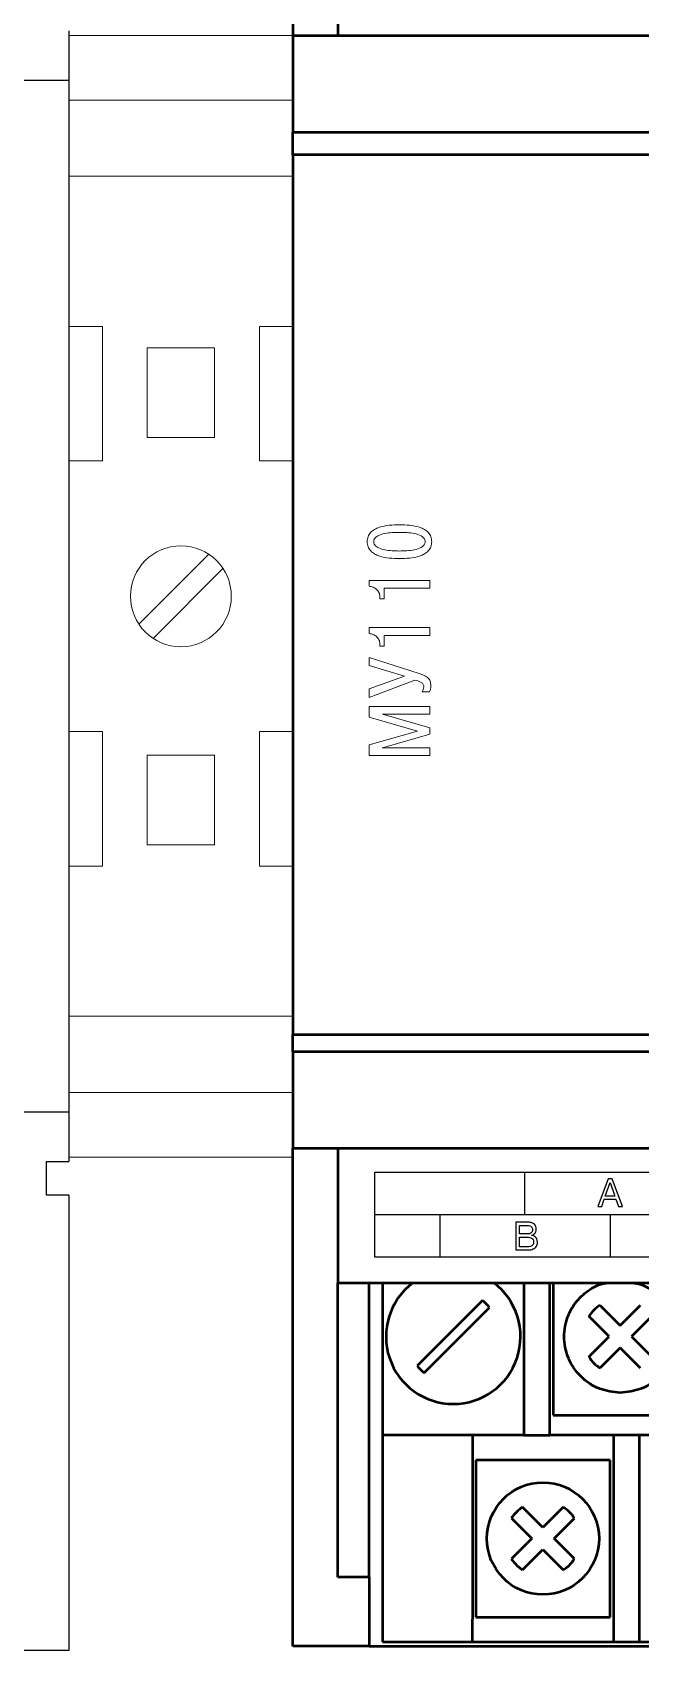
# Model space of a CAD drawing. Header units: millimetres. Extents: x 3520 to 8864, y 403 to 1747.
# Drawn here: x 5627.03 to 5630.29, y 867.26 to 875.92 of the extents above; entities that cross this region are included whole.
import ezdxf

# ---------------------------------------------------------------- set-up
doc = ezdxf.new("R2010")
doc.units = ezdxf.units.MM
doc.layers.add('main', color=5, linetype='Continuous', lineweight=50)
doc.layers.add('Стерка', color=7, linetype='Continuous', lineweight=15)
doc.layers.add('text', color=250, linetype='Continuous')

msp = doc.modelspace()

# ---------------------------------------------------------------- linework, layer by layer
at = {"layer": 'main', "color": 0, "linetype": 'Continuous'}
for p, q in [((5628.4279, 878.5672, 1518.358), (5628.4279, 875.9033, 1518.358)), ((5628.6679, 876.6232, 1518.358), (5628.6679, 875.9033, 1518.358)), ((5628.4279, 875.9033, 1518.358), (5635.9879, 875.9033, 1518.358)), ((5628.4279, 875.9033, 1518.358), (5628.4279, 875.3866, 1518.358)), ((5628.4279, 875.3866, 1518.358), (5635.9879, 875.3866, 1518.358)), ((5628.4279, 875.2657, 1518.358), (5628.4279, 875.3866, 1518.358)), ((5635.9879, 875.2657, 1518.358), (5628.4279, 875.2657, 1518.358)), ((5628.4279, 875.2657, 1518.358), (5628.4279, 870.5594, 1518.358)), ((5628.4279, 870.5594, 1518.358), (5635.9879, 870.5594, 1518.358)), ((5628.4279, 870.4665, 1518.358), (5628.4279, 870.5594, 1518.358)), ((5635.9879, 870.4665, 1518.358), (5628.4279, 870.4665, 1518.358)), ((5628.4279, 870.4665, 1518.358), (5628.4279, 869.9513, 1518.358)), ((5628.4279, 869.9513, 1518.358), (5635.9879, 869.9513, 1518.358)), ((5628.4279, 867.2873, 1518.358), (5628.4279, 869.9513, 1518.358)), ((5628.6679, 869.9513, 1518.358), (5628.6679, 869.2313, 1518.358)), ((5628.6679, 869.2313, 1518.358), (5635.7479, 869.2313, 1518.358)), ((5628.6679, 867.6574, 1518.358), (5628.6679, 869.2313, 1518.358)), ((5628.8359, 867.6574, 1518.358), (5628.8359, 869.2313, 1518.358)), ((5628.9079, 869.2313, 1518.358), (5628.9079, 868.4153, 1518.358)), ((5629.6639, 869.2313, 1518.358), (5629.6639, 868.5353, 1518.358)), ((5629.8019, 868.5353, 1518.358), (5629.8019, 869.2313, 1518.358)), ((5629.8199, 869.2313, 1518.358), (5629.8199, 868.9433, 1518.358)), ((5629.4418, 869.1372, 1518.358), (5629.092, 868.7873, 1518.358)), ((5630.071, 869.1115, 1518.358), (5630.1799, 869.0026, 1518.358)), ((5630.1799, 869.0026, 1518.358), (5630.2887, 869.1115, 1518.358)), ((5629.1299, 868.7493, 1518.358), (5629.4798, 869.0992, 1518.358)), ((5630.1205, 868.9433, 1518.358), (5630.0116, 869.0521, 1518.358)), ((5630.3481, 869.0521, 1518.358), (5630.2393, 868.9433, 1518.358)), ((5629.8199, 868.9433, 1518.358), (5629.8199, 868.5233, 1518.358)), ((5630.0116, 868.8344, 1518.358), (5630.1205, 868.9433, 1518.358)), ((5630.2393, 868.9433, 1518.358), (5630.3481, 868.8344, 1518.358)), ((5630.1799, 868.8839, 1518.358), (5630.071, 868.775, 1518.358)), ((5630.2887, 868.775, 1518.358), (5630.1799, 868.8839, 1518.358)), ((5629.6639, 868.5353, 1518.358), (5629.6639, 868.4153, 1518.358)), ((5629.8019, 868.4153, 1518.358), (5629.8019, 868.5353, 1518.358)), ((5629.8199, 868.5233, 1518.358), (5630.5399, 868.5233, 1518.358)), ((5629.6639, 868.4153, 1518.358), (5628.9079, 868.4153, 1518.358)), ((5628.9079, 868.4153, 1518.358), (5628.9079, 867.4313, 1518.358)), ((5629.3879, 868.4153, 1518.358), (5629.3879, 867.4313, 1518.358)), ((5629.6639, 868.4153, 1518.358), (5629.8019, 868.4153, 1518.358)), ((5630.5579, 868.4153, 1518.358), (5629.8019, 868.4153, 1518.358)), ((5630.1439, 868.4153, 1518.358), (5630.1439, 867.4313, 1518.358)), ((5630.2819, 867.4313, 1518.358), (5630.2819, 868.4153, 1518.358)), ((5629.4059, 868.2833, 1518.358), (5629.4059, 867.8633, 1518.358)), ((5630.1259, 868.2833, 1518.358), (5629.4059, 868.2833, 1518.358)), ((5630.1259, 867.8633, 1518.358), (5630.1259, 868.2833, 1518.358)), ((5629.7659, 867.9226, 1518.358), (5629.657, 868.0315, 1518.358)), ((5629.8747, 868.0315, 1518.358), (5629.7659, 867.9226, 1518.358)), ((5629.5976, 867.9721, 1518.358), (5629.7065, 867.8633, 1518.358)), ((5629.8253, 867.8633, 1518.358), (5629.9341, 867.9721, 1518.358)), ((5629.4059, 867.8633, 1518.358), (5629.4059, 867.4433, 1518.358)), ((5629.7065, 867.8633, 1518.358), (5629.5976, 867.7544, 1518.358)), ((5629.9341, 867.7544, 1518.358), (5629.8253, 867.8633, 1518.358)), ((5630.1259, 867.4433, 1518.358), (5630.1259, 867.8633, 1518.358)), ((5629.657, 867.695, 1518.358), (5629.7659, 867.8039, 1518.358)), ((5629.7659, 867.8039, 1518.358), (5629.8747, 867.695, 1518.358)), ((5628.8359, 867.6574, 1518.358), (5628.6679, 867.6574, 1518.358)), ((5628.8359, 867.6574, 1518.358), (5628.8359, 867.2873, 1518.358)), ((5628.9079, 867.4313, 1518.358), (5628.9079, 867.3113, 1518.358)), ((5629.3879, 867.3113, 1518.358), (5629.3879, 867.4313, 1518.358)), ((5629.4059, 867.4433, 1518.358), (5630.1259, 867.4433, 1518.358)), ((5630.1439, 867.4313, 1518.358), (5630.1439, 867.3113, 1518.358)), ((5630.2819, 867.3113, 1518.358), (5630.2819, 867.4313, 1518.358)), ((5628.9079, 867.3113, 1518.358), (5629.3879, 867.3113, 1518.358)), ((5629.3879, 867.3113, 1518.358), (5630.1439, 867.3113, 1518.358)), ((5630.1439, 867.3113, 1518.358), (5630.2819, 867.3113, 1518.358)), ((5630.2819, 867.3113, 1518.358), (5631.0379, 867.3113, 1518.358)), ((5628.8359, 867.2873, 1518.358), (5628.4279, 867.2873, 1518.358)), ((5628.8359, 867.2873, 1518.358), (5635.5799, 867.2873, 1518.358))]:
    msp.add_line(p, q, dxfattribs=at)
at = {"layer": 'main', "color": 0, "lineweight": 25}
for p, q in [((5627.2279, 875.9276, 1518.358), (5627.2279, 875.6636, 1518.358)), ((5626.8679, 875.6636, 1518.358), (5627.2279, 875.6636, 1518.358)), ((5627.2279, 875.6636, 1518.358), (5627.2279, 870.1436, 1518.358)), ((5627.2279, 870.1436, 1518.358), (5626.8679, 870.1436, 1518.358)), ((5627.2279, 870.1436, 1518.358), (5627.2279, 869.8796, 1518.358)), ((5627.1079, 869.8796, 1518.358), (5627.2279, 869.8796, 1518.358)), ((5627.1079, 869.6996, 1518.358), (5627.1079, 869.8796, 1518.358)), ((5627.2279, 869.6996, 1518.358), (5627.1079, 869.6996, 1518.358)), ((5627.2279, 869.6996, 1518.358), (5627.2279, 867.2636, 1518.358)), ((5627.2279, 867.2636, 1518.358), (5626.8379, 867.2636, 1518.358))]:
    msp.add_line(p, q, dxfattribs=at)
at = {"layer": 'main', "color": 0, "linetype": 'Continuous'}
msp.add_circle((5629.7659, 867.8633, 1518.358), 0.3, dxfattribs=at)
for centre, radius, start, end in [((5629.2859, 868.9433, 1518.358), 0.36, 126.8699, 53.1301), ((5629.2859, 868.9433, 1518.358), 0.2488, 38.80785, 51.19215), ((5630.1799, 868.9433, 1518.358), 0.2004, 122.90308, 147.09692), ((5629.2859, 868.9433, 1518.358), 0.2488, 218.80785, 231.19215), ((5630.1799, 868.9433, 1518.358), 0.2004, 212.90308, 237.09692), ((5629.7659, 867.8633, 1518.358), 0.2004, 122.90308, 147.09692), ((5629.7659, 867.8633, 1518.358), 0.2004, 32.90308, 57.09692), ((5629.7659, 867.8633, 1518.358), 0.2004, 212.90308, 237.09692), ((5629.7659, 867.8633, 1518.358), 0.2004, 302.90308, 327.09692)]:
    msp.add_arc(centre, radius, start, end, dxfattribs=at)
for points, knots in [([(5630.1799, 868.6433, 1518.358), (5630.1422, 868.6473, 1518.358), (5630.0839, 868.6535, 1518.358), (5630.014, 868.6909, 1518.358), (5629.9663, 868.7296, 1518.358), (5629.9273, 868.7774, 1518.358), (5629.8911, 868.8473, 1518.358), (5629.8726, 868.9432, 1518.358), (5629.8911, 869.0393, 1518.358), (5629.9273, 869.1091, 1518.358), (5629.9663, 869.157, 1518.358), (5630.0141, 869.1952, 1518.358), (5630.0644, 869.2243, 1518.358), (5630.1009, 869.2291, 1518.358), (5630.117, 869.2313, 1518.358)], [0, 0, 0, 0, 0.128485, 0.198429, 0.2683, 0.338244, 0.408114, 0.536599, 0.665084, 0.735028, 0.804899, 0.874843, 0.944714, 1, 1, 1, 1]), ([(5630.2428, 869.2313, 1518.358), (5630.2589, 869.2291, 1518.358), (5630.2954, 869.2243, 1518.358), (5630.3457, 869.1952, 1518.358), (5630.3935, 869.157, 1518.358), (5630.4325, 869.1091, 1518.358), (5630.4686, 869.0392, 1518.358), (5630.4872, 868.9432, 1518.358), (5630.4686, 868.8473, 1518.358), (5630.4325, 868.7773, 1518.358), (5630.3934, 868.7296, 1518.358), (5630.3458, 868.6908, 1518.358), (5630.2758, 868.6535, 1518.358), (5630.2176, 868.6473, 1518.358), (5630.1799, 868.6433, 1518.358)], [0, 0, 0, 0, 0.055286, 0.12523, 0.195101, 0.265045, 0.334916, 0.463401, 0.591886, 0.66183, 0.7317, 0.801644, 0.871515, 1, 1, 1, 1])]:
    msp.add_open_spline(points, degree=3, knots=knots, dxfattribs=at)
at = {"layer": 'text', "color": 0, "linetype": 'Continuous', "lineweight": 15}
for p, q in [((5628.8348, 872.9887, 1518.358), (5628.8348, 872.957, 1518.358)), ((5629.1608, 872.9887, 1518.358), (5628.8348, 872.9887, 1518.358)), ((5628.8348, 872.957, 1518.358), (5628.8348, 872.957, 1518.358)), ((5628.9159, 872.9472, 1518.358), (5629.1608, 872.9472, 1518.358)), ((5628.9159, 872.9472, 1518.358), (5628.9159, 872.8904, 1518.358)), ((5628.9159, 872.9472, 1518.358), (5629.1608, 872.9472, 1518.358)), ((5629.1608, 872.9887, 1518.358), (5629.1608, 872.9472, 1518.358)), ((5629.1608, 872.9472, 1518.358), (5629.1608, 872.9472, 1518.358)), ((5628.893, 872.9021, 1518.358), (5628.893, 872.8904, 1518.358)), ((5628.893, 872.8904, 1518.358), (5628.9159, 872.8904, 1518.358)), ((5629.1608, 872.7357, 1518.358), (5628.8348, 872.7357, 1518.358)), ((5629.1608, 872.7357, 1518.358), (5628.8348, 872.7357, 1518.358)), ((5628.8348, 872.7357, 1518.358), (5628.8348, 872.704, 1518.358)), ((5628.8348, 872.7357, 1518.358), (5628.8348, 872.7357, 1518.358)), ((5628.9159, 872.6942, 1518.358), (5629.1608, 872.6942, 1518.358)), ((5628.9159, 872.6942, 1518.358), (5628.9159, 872.6374, 1518.358)), ((5629.1608, 872.7357, 1518.358), (5629.1608, 872.6942, 1518.358)), ((5629.1608, 872.7357, 1518.358), (5629.1608, 872.7357, 1518.358)), ((5629.1026, 872.4912, 1518.358), (5628.8348, 872.5754, 1518.358)), ((5629.1026, 872.4911, 1518.358), (5628.8348, 872.5754, 1518.358)), ((5628.8348, 872.5754, 1518.358), (5628.8348, 872.5754, 1518.358)), ((5628.8348, 872.5754, 1518.358), (5628.8348, 872.5326, 1518.358)), ((5628.893, 872.6491, 1518.358), (5628.893, 872.6374, 1518.358)), ((5628.893, 872.6374, 1518.358), (5628.9159, 872.6374, 1518.358)), ((5628.8348, 872.5326, 1518.358), (5629.0239, 872.4767, 1518.358)), ((5629.1026, 872.4912, 1518.358), (5629.1026, 872.4911, 1518.358)), ((5629.0239, 872.4767, 1518.358), (5628.8348, 872.4093, 1518.358)), ((5629.0239, 872.4767, 1518.358), (5628.8348, 872.4092, 1518.358)), ((5628.8348, 872.3612, 1518.358), (5629.0798, 872.4553, 1518.358)), ((5628.8348, 872.4093, 1518.358), (5628.8348, 872.4092, 1518.358)), ((5628.8348, 872.4092, 1518.358), (5628.8348, 872.3612, 1518.358)), ((5629.1277, 872.42, 1518.358), (5629.1277, 872.4199, 1518.358)), ((5629.1655, 872.4246, 1518.358), (5629.1655, 872.4246, 1518.358)), ((5629.1608, 872.3138, 1518.358), (5628.8348, 872.3138, 1518.358)), ((5628.8348, 872.3138, 1518.358), (5628.8348, 872.3137, 1518.358)), ((5628.8348, 872.3137, 1518.358), (5628.8348, 872.256, 1518.358)), ((5629.1608, 872.3137, 1518.358), (5628.8348, 872.3137, 1518.358)), ((5629.1198, 872.3925, 1518.358), (5629.1594, 872.3925, 1518.358)), ((5629.1198, 872.3925, 1518.358), (5629.1198, 872.3925, 1518.358)), ((5629.1608, 872.3138, 1518.358), (5629.1608, 872.3137, 1518.358)), ((5629.1608, 872.3137, 1518.358), (5629.1608, 872.2723, 1518.358)), ((5628.8348, 872.256, 1518.358), (5629.0942, 872.1825, 1518.358)), ((5628.9065, 872.2737, 1518.358), (5628.9242, 872.2723, 1518.358)), ((5628.9065, 872.2737, 1518.358), (5628.9065, 872.2723, 1518.358)), ((5629.1608, 872.1998, 1518.358), (5628.9065, 872.2724, 1518.358)), ((5629.1608, 872.1998, 1518.358), (5628.9065, 872.2723, 1518.358)), ((5628.9242, 872.2723, 1518.358), (5629.1608, 872.2723, 1518.358)), ((5629.0942, 872.1826, 1518.358), (5628.8348, 872.1092, 1518.358)), ((5629.0942, 872.1825, 1518.358), (5628.8348, 872.1091, 1518.358)), ((5628.9065, 872.0928, 1518.358), (5629.1608, 872.1653, 1518.358)), ((5629.1608, 872.1998, 1518.358), (5629.1608, 872.1653, 1518.358)), ((5629.1608, 872.1998, 1518.358), (5629.1608, 872.1998, 1518.358)), ((5628.8348, 872.1092, 1518.358), (5628.8348, 872.1091, 1518.358)), ((5628.8348, 872.1091, 1518.358), (5628.8348, 872.0515, 1518.358)), ((5628.9242, 872.0929, 1518.358), (5628.9065, 872.0915, 1518.358)), ((5628.9065, 872.0928, 1518.358), (5628.9065, 872.0914, 1518.358)), ((5628.9242, 872.0928, 1518.358), (5628.9065, 872.0914, 1518.358)), ((5629.1608, 872.0929, 1518.358), (5628.9242, 872.0929, 1518.358)), ((5628.9242, 872.0929, 1518.358), (5628.9242, 872.0928, 1518.358)), ((5629.1608, 872.0928, 1518.358), (5628.9242, 872.0928, 1518.358)), ((5629.1608, 872.0929, 1518.358), (5629.1608, 872.0928, 1518.358)), ((5629.1608, 872.0928, 1518.358), (5629.1608, 872.0515, 1518.358)), ((5628.8348, 872.0515, 1518.358), (5629.1608, 872.0515, 1518.358))]:
    msp.add_line(p, q, dxfattribs=at)
for points, knots in [([(5628.9978, 873.2864, 1518.358), (5628.9612, 873.2851, 1518.358), (5628.915, 873.2836, 1518.358), (5628.8645, 873.2622, 1518.358), (5628.8426, 873.2458, 1518.358), (5628.8272, 873.2228, 1518.358), (5628.8258, 873.2047, 1518.358), (5628.825, 873.1956, 1518.358)], [0, 0, 0, 0, 0.500021, 0.630805, 0.752423, 0.874993, 1, 1, 1, 1]), ([(5629.1707, 873.1956, 1518.358), (5629.1699, 873.2047, 1518.358), (5629.1685, 873.2228, 1518.358), (5629.1531, 873.2458, 1518.358), (5629.1312, 873.2622, 1518.358), (5629.0807, 873.2836, 1518.358), (5629.0344, 873.2851, 1518.358), (5628.9978, 873.2864, 1518.358)], [0, 0, 0, 0, 0.124943, 0.248057, 0.368046, 0.499975, 1, 1, 1, 1]), ([(5628.825, 873.1956, 1518.358), (5628.8258, 873.1864, 1518.358), (5628.8272, 873.1683, 1518.358), (5628.8426, 873.1453, 1518.358), (5628.8644, 873.129, 1518.358), (5628.9149, 873.1075, 1518.358), (5628.9612, 873.106, 1518.358), (5628.9978, 873.1048, 1518.358)], [0, 0, 0, 0, 0.124945, 0.248063, 0.368051, 0.499977, 1, 1, 1, 1]), ([(5628.825, 873.1955, 1518.358), (5628.825, 873.1956, 1518.358), (5628.825, 873.1956, 1518.358), (5628.825, 873.1956, 1518.358), (5628.825, 873.1956, 1518.358)], [0, 0, 0, 0, 0.500004, 1, 1, 1, 1]), ([(5628.825, 873.1955, 1518.358), (5628.8258, 873.1864, 1518.358), (5628.8272, 873.1683, 1518.358), (5628.8424, 873.1455, 1518.358), (5628.8642, 873.1291, 1518.358), (5628.9146, 873.1075, 1518.358), (5628.9612, 873.106, 1518.358), (5628.9978, 873.1047, 1518.358)], [0, 0, 0, 0, 0.124936, 0.24805, 0.364543, 0.499971, 1, 1, 1, 1]), ([(5628.9978, 873.2454, 1518.358), (5628.9714, 873.2448, 1518.358), (5628.9318, 873.2438, 1518.358), (5628.8892, 873.2319, 1518.358), (5628.8722, 873.2207, 1518.358), (5628.8652, 873.2133, 1518.358), (5628.8608, 873.2047, 1518.358), (5628.8602, 873.1986, 1518.358), (5628.86, 873.1956, 1518.358)], [0, 0, 0, 0, 0.5004747, 0.7501094, 0.8218441, 0.8844877, 0.9421475, 1, 1, 1, 1]), ([(5628.9978, 873.2454, 1518.358), (5628.9714, 873.2447, 1518.358), (5628.9318, 873.2438, 1518.358), (5628.8892, 873.2319, 1518.358), (5628.8722, 873.2207, 1518.358), (5628.8652, 873.2132, 1518.358), (5628.8608, 873.2047, 1518.358), (5628.8602, 873.1986, 1518.358), (5628.86, 873.1955, 1518.358)], [0, 0, 0, 0, 0.500483, 0.750119, 0.821854, 0.884496, 0.942152, 1, 1, 1, 1]), ([(5628.86, 873.1956, 1518.358), (5628.8602, 873.1925, 1518.358), (5628.8608, 873.1864, 1518.358), (5628.8652, 873.1779, 1518.358), (5628.8722, 873.1704, 1518.358), (5628.8892, 873.1592, 1518.358), (5628.9318, 873.1473, 1518.358), (5628.9714, 873.1464, 1518.358), (5628.9978, 873.1457, 1518.358)], [0, 0, 0, 0, 0.057809, 0.115462, 0.178116, 0.249856, 0.499501, 1, 1, 1, 1]), ([(5628.86, 873.1955, 1518.358), (5628.86, 873.1956, 1518.358), (5628.86, 873.1956, 1518.358), (5628.86, 873.1956, 1518.358), (5628.86, 873.1956, 1518.358)], [0, 0, 0, 0, 0.500004, 1, 1, 1, 1]), ([(5629.1357, 873.1956, 1518.358), (5629.1354, 873.1986, 1518.358), (5629.1348, 873.2047, 1518.358), (5629.1304, 873.2133, 1518.358), (5629.1234, 873.2207, 1518.358), (5629.1064, 873.232, 1518.358), (5629.0638, 873.2438, 1518.358), (5629.0242, 873.2448, 1518.358), (5628.9978, 873.2454, 1518.358)], [0, 0, 0, 0, 0.057798, 0.115446, 0.178103, 0.249859, 0.499504, 1, 1, 1, 1]), ([(5629.1357, 873.1955, 1518.358), (5629.1354, 873.1986, 1518.358), (5629.1348, 873.2047, 1518.358), (5629.1304, 873.2132, 1518.358), (5629.1234, 873.2207, 1518.358), (5629.1064, 873.2319, 1518.358), (5629.0638, 873.2438, 1518.358), (5629.0242, 873.2447, 1518.358), (5628.9978, 873.2454, 1518.358)], [0, 0, 0, 0, 0.057794, 0.115437, 0.178094, 0.249847, 0.499495, 1, 1, 1, 1]), ([(5628.9978, 873.2454, 1518.358), (5628.9978, 873.2454, 1518.358), (5628.9978, 873.2454, 1518.358), (5628.9978, 873.2454, 1518.358), (5628.9978, 873.2454, 1518.358)], [0, 0, 0, 0, 0.500004, 1, 1, 1, 1]), ([(5628.9978, 873.1048, 1518.358), (5629.0344, 873.106, 1518.358), (5629.0807, 873.1075, 1518.358), (5629.1312, 873.1289, 1518.358), (5629.1531, 873.1453, 1518.358), (5629.1685, 873.1684, 1518.358), (5629.1699, 873.1864, 1518.358), (5629.1707, 873.1956, 1518.358)], [0, 0, 0, 0, 0.5000234, 0.6308116, 0.7524294, 0.8749947, 1, 1, 1, 1]), ([(5628.9978, 873.1457, 1518.358), (5629.0242, 873.1464, 1518.358), (5629.0638, 873.1473, 1518.358), (5629.1064, 873.1592, 1518.358), (5629.1234, 873.1704, 1518.358), (5629.1304, 873.1779, 1518.358), (5629.1348, 873.1864, 1518.358), (5629.1354, 873.1925, 1518.358), (5629.1357, 873.1956, 1518.358)], [0, 0, 0, 0, 0.500477, 0.750112, 0.821834, 0.884477, 0.942139, 1, 1, 1, 1]), ([(5628.9978, 873.1047, 1518.358), (5629.0344, 873.106, 1518.358), (5629.081, 873.1075, 1518.358), (5629.1315, 873.1291, 1518.358), (5629.1533, 873.1456, 1518.358), (5629.1685, 873.1683, 1518.358), (5629.1699, 873.1864, 1518.358), (5629.1707, 873.1955, 1518.358)], [0, 0, 0, 0, 0.500025, 0.635651, 0.752447, 0.875004, 1, 1, 1, 1]), ([(5629.1357, 873.1955, 1518.358), (5629.1357, 873.1956, 1518.358), (5629.1357, 873.1956, 1518.358), (5629.1357, 873.1956, 1518.358), (5629.1357, 873.1956, 1518.358)], [0, 0, 0, 0, 0.500004, 1, 1, 1, 1]), ([(5629.1707, 873.1955, 1518.358), (5629.1707, 873.1956, 1518.358), (5629.1707, 873.1956, 1518.358), (5629.1707, 873.1956, 1518.358), (5629.1707, 873.1956, 1518.358)], [0, 0, 0, 0, 0.500004, 1, 1, 1, 1]), ([(5628.9978, 873.1047, 1518.358), (5628.9978, 873.1047, 1518.358), (5628.9978, 873.1048, 1518.358), (5628.9978, 873.1048, 1518.358), (5628.9978, 873.1048, 1518.358)], [0, 0, 0, 0, 0.500002, 1, 1, 1, 1]), ([(5628.8348, 872.957, 1518.358), (5628.8421, 872.9558, 1518.358), (5628.8566, 872.9533, 1518.358), (5628.8726, 872.9435, 1518.358), (5628.8828, 872.9329, 1518.358), (5628.8886, 872.9235, 1518.358), (5628.8923, 872.9131, 1518.358), (5628.8928, 872.9058, 1518.358), (5628.893, 872.9021, 1518.358)], [0, 0, 0, 0, 0.249849, 0.49943, 0.626542, 0.74977, 0.873719, 1, 1, 1, 1]), ([(5628.8348, 872.957, 1518.358), (5628.8421, 872.9558, 1518.358), (5628.8567, 872.9534, 1518.358), (5628.8724, 872.9433, 1518.358), (5628.8807, 872.9356, 1518.358), (5628.8827, 872.9323, 1518.358), (5628.8828, 872.9322, 1518.358)], [0, 0, 0, 0, 0.396016, 0.791594, 0.992974, 1, 1, 1, 1]), ([(5628.8348, 872.704, 1518.358), (5628.8421, 872.7028, 1518.358), (5628.8566, 872.7003, 1518.358), (5628.8726, 872.6905, 1518.358), (5628.8828, 872.6799, 1518.358), (5628.8886, 872.6705, 1518.358), (5628.8923, 872.6601, 1518.358), (5628.8928, 872.6528, 1518.358), (5628.893, 872.6491, 1518.358)], [0, 0, 0, 0, 0.24985, 0.499428, 0.626543, 0.749773, 0.873719, 1, 1, 1, 1]), ([(5629.1655, 872.4246, 1518.358), (5629.1652, 872.4331, 1518.358), (5629.1647, 872.4456, 1518.358), (5629.1566, 872.4605, 1518.358), (5629.139, 872.4786, 1518.358), (5629.1187, 872.4856, 1518.358), (5629.1026, 872.4912, 1518.358)], [0, 0, 0, 0, 0.249926, 0.371052, 0.500487, 1, 1, 1, 1]), ([(5629.1655, 872.4246, 1518.358), (5629.1652, 872.433, 1518.358), (5629.1647, 872.4456, 1518.358), (5629.1566, 872.4605, 1518.358), (5629.139, 872.4786, 1518.358), (5629.1187, 872.4856, 1518.358), (5629.1026, 872.4911, 1518.358)], [0, 0, 0, 0, 0.249936, 0.37114, 0.500502, 1, 1, 1, 1]), ([(5629.0798, 872.4553, 1518.358), (5629.0903, 872.4526, 1518.358), (5629.1037, 872.4491, 1518.358), (5629.1178, 872.4409, 1518.358), (5629.1238, 872.4353, 1518.358), (5629.1274, 872.4281, 1518.358), (5629.1276, 872.4226, 1518.358), (5629.1277, 872.4199, 1518.358)], [0, 0, 0, 0, 0.500321, 0.637034, 0.750462, 0.875007, 1, 1, 1, 1]), ([(5629.1277, 872.42, 1518.358), (5629.1273, 872.4151, 1518.358), (5629.1264, 872.4055, 1518.358), (5629.122, 872.3968, 1518.358), (5629.1198, 872.3925, 1518.358)], [0, 0, 0, 0, 0.4998033, 1, 1, 1, 1]), ([(5629.1277, 872.4199, 1518.358), (5629.1273, 872.4151, 1518.358), (5629.1264, 872.4055, 1518.358), (5629.122, 872.3968, 1518.358), (5629.1198, 872.3925, 1518.358)], [0, 0, 0, 0, 0.49982, 1, 1, 1, 1]), ([(5629.1594, 872.3925, 1518.358), (5629.1614, 872.3976, 1518.358), (5629.1654, 872.408, 1518.358), (5629.1655, 872.419, 1518.358), (5629.1655, 872.4246, 1518.358)], [0, 0, 0, 0, 0.49968, 1, 1, 1, 1])]:
    msp.add_open_spline(points, degree=3, knots=knots, dxfattribs=at)
at = {"layer": 'text', "color": 0}
for points, knots in [([(5628.8655, 869.3678, 1518.358), (5628.8655, 869.3678, 1518.358), (5635.4895, 869.3678, 1518.358), (5635.4895, 869.3678, 1518.358), (5635.4895, 869.3678, 1518.358), (5635.4895, 869.3678, 1518.358), (5635.4895, 869.8238, 1518.358), (5635.4895, 869.8238, 1518.358), (5635.4895, 869.8238, 1518.358), (5635.4895, 869.8238, 1518.358), (5628.8655, 869.8238, 1518.358), (5628.8655, 869.8238, 1518.358), (5628.8655, 869.8238, 1518.358), (5628.8655, 869.8238, 1518.358), (5628.8655, 869.3678, 1518.358), (5628.8655, 869.3678, 1518.358)], [0, 0, 0, 0, 0.25, 0.25, 0.25, 0.25, 0.5, 0.5, 0.5, 0.5, 0.75, 0.75, 0.75, 0.75, 1, 1, 1, 1]), ([(5630.0941, 869.6781, 1518.358), (5630.0941, 869.6781, 1518.358), (5630.0802, 869.6398, 1518.358), (5630.0802, 869.6398, 1518.358), (5630.0802, 869.6398, 1518.358), (5630.0802, 869.6398, 1518.358), (5630.0588, 869.6398, 1518.358), (5630.0588, 869.6398, 1518.358), (5630.0588, 869.6398, 1518.358), (5630.0588, 869.6398, 1518.358), (5630.1149, 869.788, 1518.358), (5630.1149, 869.788, 1518.358), (5630.1149, 869.788, 1518.358), (5630.1149, 869.788, 1518.358), (5630.1361, 869.788, 1518.358), (5630.1361, 869.788, 1518.358), (5630.1361, 869.788, 1518.358), (5630.1361, 869.788, 1518.358), (5630.1921, 869.6398, 1518.358), (5630.1921, 869.6398, 1518.358), (5630.1921, 869.6398, 1518.358), (5630.1921, 869.6398, 1518.358), (5630.1708, 869.6398, 1518.358), (5630.1708, 869.6398, 1518.358), (5630.1708, 869.6398, 1518.358), (5630.1708, 869.6398, 1518.358), (5630.1567, 869.6781, 1518.358), (5630.1567, 869.6781, 1518.358), (5630.1567, 869.6781, 1518.358), (5630.1567, 869.6781, 1518.358), (5630.0941, 869.6781, 1518.358), (5630.0941, 869.6781, 1518.358)], [0, 0, 0, 0, 0.125, 0.125, 0.125, 0.125, 0.25, 0.25, 0.25, 0.25, 0.375, 0.375, 0.375, 0.375, 0.5, 0.5, 0.5, 0.5, 0.625, 0.625, 0.625, 0.625, 0.75, 0.75, 0.75, 0.75, 0.875, 0.875, 0.875, 0.875, 1, 1, 1, 1]), ([(5630.0996, 869.6949, 1518.358), (5630.0996, 869.6949, 1518.358), (5630.1513, 869.6949, 1518.358), (5630.1513, 869.6949, 1518.358), (5630.1513, 869.6949, 1518.358), (5630.1513, 869.6949, 1518.358), (5630.1255, 869.7678, 1518.358), (5630.1255, 869.7678, 1518.358), (5630.1255, 869.7678, 1518.358), (5630.1255, 869.7678, 1518.358), (5630.0996, 869.6949, 1518.358), (5630.0996, 869.6949, 1518.358)], [0, 0, 0, 0, 0.333333, 0.333333, 0.333333, 0.333333, 0.666667, 0.666667, 0.666667, 0.666667, 1, 1, 1, 1]), ([(5629.6206, 869.5552, 1518.358), (5629.6206, 869.5552, 1518.358), (5629.6857, 869.5552, 1518.358), (5629.6857, 869.5552, 1518.358), (5629.6857, 869.5552, 1518.358), (5629.6898, 869.5552, 1518.358), (5629.6935, 869.5549, 1518.358), (5629.6968, 869.5544, 1518.358), (5629.6968, 869.5544, 1518.358), (5629.7001, 869.554, 1518.358), (5629.7033, 869.5532, 1518.358), (5629.7063, 869.5522, 1518.358), (5629.7063, 869.5522, 1518.358), (5629.712, 869.5503, 1518.358), (5629.7165, 869.5477, 1518.358), (5629.72, 869.5442, 1518.358), (5629.72, 869.5442, 1518.358), (5629.7234, 869.5408, 1518.358), (5629.7259, 869.5368, 1518.358), (5629.7275, 869.5324, 1518.358), (5629.7275, 869.5324, 1518.358), (5629.7291, 869.5279, 1518.358), (5629.7299, 869.523, 1518.358), (5629.7299, 869.5175, 1518.358), (5629.7299, 869.5175, 1518.358), (5629.7299, 869.5126, 1518.358), (5629.7289, 869.5079, 1518.358), (5629.7269, 869.5034, 1518.358), (5629.7269, 869.5034, 1518.358), (5629.725, 869.4989, 1518.358), (5629.7221, 869.4951, 1518.358), (5629.7183, 869.4919, 1518.358), (5629.7183, 869.4919, 1518.358), (5629.7145, 869.4887, 1518.358), (5629.71, 869.4866, 1518.358), (5629.7051, 869.4857, 1518.358), (5629.7051, 869.4857, 1518.358), (5629.7051, 869.4857, 1518.358), (5629.7051, 869.4851, 1518.358), (5629.7051, 869.4851, 1518.358), (5629.7051, 869.4851, 1518.358), (5629.7128, 869.4839, 1518.358), (5629.7199, 869.4805, 1518.358), (5629.7265, 869.4749, 1518.358), (5629.7265, 869.4749, 1518.358), (5629.733, 869.4694, 1518.358), (5629.7363, 869.4605, 1518.358), (5629.7363, 869.4483, 1518.358), (5629.7363, 869.4483, 1518.358), (5629.7363, 869.44, 1518.358), (5629.7345, 869.4327, 1518.358), (5629.731, 869.4266, 1518.358), (5629.731, 869.4266, 1518.358), (5629.7275, 869.4204, 1518.358), (5629.7218, 869.4156, 1518.358), (5629.7139, 869.4121, 1518.358), (5629.7139, 869.4121, 1518.358), (5629.706, 869.4087, 1518.358), (5629.6959, 869.407, 1518.358), (5629.6834, 869.407, 1518.358), (5629.6834, 869.407, 1518.358), (5629.6834, 869.407, 1518.358), (5629.6206, 869.407, 1518.358), (5629.6206, 869.407, 1518.358), (5629.6206, 869.407, 1518.358), (5629.6206, 869.407, 1518.358), (5629.6206, 869.5552, 1518.358), (5629.6206, 869.5552, 1518.358)], [0, 0, 0, 0, 0.058824, 0.058824, 0.058824, 0.058824, 0.117647, 0.117647, 0.117647, 0.117647, 0.176471, 0.176471, 0.176471, 0.176471, 0.235294, 0.235294, 0.235294, 0.235294, 0.294118, 0.294118, 0.294118, 0.294118, 0.352941, 0.352941, 0.352941, 0.352941, 0.411765, 0.411765, 0.411765, 0.411765, 0.470588, 0.470588, 0.470588, 0.470588, 0.529412, 0.529412, 0.529412, 0.529412, 0.588235, 0.588235, 0.588235, 0.588235, 0.647059, 0.647059, 0.647059, 0.647059, 0.705882, 0.705882, 0.705882, 0.705882, 0.764706, 0.764706, 0.764706, 0.764706, 0.823529, 0.823529, 0.823529, 0.823529, 0.882353, 0.882353, 0.882353, 0.882353, 0.941176, 0.941176, 0.941176, 0.941176, 1, 1, 1, 1]), ([(5629.6406, 869.5384, 1518.358), (5629.6406, 869.5384, 1518.358), (5629.6406, 869.4924, 1518.358), (5629.6406, 869.4924, 1518.358), (5629.6406, 869.4924, 1518.358), (5629.6406, 869.4924, 1518.358), (5629.6806, 869.4924, 1518.358), (5629.6806, 869.4924, 1518.358), (5629.6806, 869.4924, 1518.358), (5629.6911, 869.4924, 1518.358), (5629.6986, 869.4945, 1518.358), (5629.703, 869.4989, 1518.358), (5629.703, 869.4989, 1518.358), (5629.7074, 869.5033, 1518.358), (5629.7095, 869.5088, 1518.358), (5629.7095, 869.5154, 1518.358), (5629.7095, 869.5154, 1518.358), (5629.7095, 869.521, 1518.358), (5629.7077, 869.5263, 1518.358), (5629.7039, 869.5312, 1518.358), (5629.7039, 869.5312, 1518.358), (5629.7002, 869.536, 1518.358), (5629.6926, 869.5384, 1518.358), (5629.6812, 869.5384, 1518.358), (5629.6812, 869.5384, 1518.358), (5629.6812, 869.5384, 1518.358), (5629.6406, 869.5384, 1518.358), (5629.6406, 869.5384, 1518.358)], [0, 0, 0, 0, 0.142857, 0.142857, 0.142857, 0.142857, 0.285714, 0.285714, 0.285714, 0.285714, 0.428571, 0.428571, 0.428571, 0.428571, 0.571429, 0.571429, 0.571429, 0.571429, 0.714286, 0.714286, 0.714286, 0.714286, 0.857143, 0.857143, 0.857143, 0.857143, 1, 1, 1, 1]), ([(5629.6406, 869.4756, 1518.358), (5629.6406, 869.4756, 1518.358), (5629.6406, 869.4237, 1518.358), (5629.6406, 869.4237, 1518.358), (5629.6406, 869.4237, 1518.358), (5629.6406, 869.4237, 1518.358), (5629.6818, 869.4237, 1518.358), (5629.6818, 869.4237, 1518.358), (5629.6818, 869.4237, 1518.358), (5629.688, 869.4237, 1518.358), (5629.6936, 869.4244, 1518.358), (5629.6987, 869.4258, 1518.358), (5629.6987, 869.4258, 1518.358), (5629.7038, 869.4272, 1518.358), (5629.7079, 869.4298, 1518.358), (5629.7111, 869.4337, 1518.358), (5629.7111, 869.4337, 1518.358), (5629.7143, 869.4376, 1518.358), (5629.7159, 869.443, 1518.358), (5629.7159, 869.45, 1518.358), (5629.7159, 869.45, 1518.358), (5629.7159, 869.4594, 1518.358), (5629.7129, 869.466, 1518.358), (5629.7068, 869.4699, 1518.358), (5629.7068, 869.4699, 1518.358), (5629.7007, 869.4737, 1518.358), (5629.6924, 869.4756, 1518.358), (5629.6818, 869.4756, 1518.358), (5629.6818, 869.4756, 1518.358), (5629.6818, 869.4756, 1518.358), (5629.6406, 869.4756, 1518.358), (5629.6406, 869.4756, 1518.358)], [0, 0, 0, 0, 0.125, 0.125, 0.125, 0.125, 0.25, 0.25, 0.25, 0.25, 0.375, 0.375, 0.375, 0.375, 0.5, 0.5, 0.5, 0.5, 0.625, 0.625, 0.625, 0.625, 0.75, 0.75, 0.75, 0.75, 0.875, 0.875, 0.875, 0.875, 1, 1, 1, 1])]:
    msp.add_open_spline(points, degree=3, knots=knots, dxfattribs=at)
for points in [[(5629.6695, 869.5958, 1518.358), (5629.6695, 869.5958, 1518.358), (5629.6695, 869.8238, 1518.358), (5629.6695, 869.8238, 1518.358)], [(5628.8655, 869.5958, 1518.358), (5628.8655, 869.5958, 1518.358), (5635.4895, 869.5958, 1518.358), (5635.4895, 869.5958, 1518.358)], [(5629.2135, 869.5958, 1518.358), (5629.2135, 869.5958, 1518.358), (5629.2135, 869.3678, 1518.358), (5629.2135, 869.3678, 1518.358)], [(5630.1255, 869.5958, 1518.358), (5630.1255, 869.5958, 1518.358), (5630.1255, 869.3678, 1518.358), (5630.1255, 869.3678, 1518.358)]]:
    msp.add_open_spline(points, degree=3, dxfattribs=at)
at = {"layer": 'Стерка', "color": 7}
for p, q in [((5627.2279, 875.9036, 1518.358), (5628.4279, 875.9036, 1518.358)), ((5627.2279, 875.9036, 1518.358), (5627.2279, 869.9036, 1518.358)), ((5628.4279, 875.9125, 1518.358), (5628.4279, 869.9125, 1518.358)), ((5628.4279, 875.9125, 1518.358), (5628.4279, 869.9125, 1518.358)), ((5628.4279, 875.9125, 1518.358), (5628.4279, 869.9125, 1518.358)), ((5628.4279, 875.9125, 1518.358), (5628.4279, 869.9125, 1518.358)), ((5628.4279, 875.9125, 1518.358), (5628.4279, 869.9125, 1518.358)), ((5628.4279, 869.9125, 1518.358), (5628.4279, 875.9125, 1518.358)), ((5628.4279, 869.9125, 1518.358), (5628.4279, 875.9125, 1518.358)), ((5628.4279, 875.9125, 1518.358), (5628.4279, 869.9125, 1518.358)), ((5628.4279, 869.9125, 1518.358), (5628.4279, 875.9125, 1518.358)), ((5628.4279, 869.9125, 1518.358), (5628.4279, 875.9125, 1518.358)), ((5628.4279, 875.9125, 1518.358), (5628.4279, 869.9125, 1518.358)), ((5628.4279, 875.9036, 1518.358), (5628.4279, 869.9036, 1518.358)), ((5628.4279, 869.9036, 1518.358), (5628.4279, 875.9036, 1518.358)), ((5628.4279, 869.9036, 1518.358), (5628.4279, 875.9036, 1518.358)), ((5628.4279, 875.9036, 1518.358), (5628.4279, 869.9036, 1518.358)), ((5628.4279, 875.9036, 1518.358), (5628.4279, 869.9036, 1518.358)), ((5628.4279, 875.6125, 1518.358), (5628.4279, 870.2125, 1518.358)), ((5628.4279, 875.6125, 1518.358), (5628.4279, 870.2125, 1518.358)), ((5628.4279, 875.6036, 1518.358), (5628.4279, 870.2036, 1518.358)), ((5628.4279, 875.6036, 1518.358), (5628.4279, 870.2036, 1518.358)), ((5628.4279, 875.5578, 1518.358), (5627.2279, 875.5578, 1518.358)), ((5628.4279, 875.4325, 1518.358), (5628.4279, 870.3925, 1518.358)), ((5628.4279, 875.4325, 1518.358), (5628.4279, 870.3925, 1518.358)), ((5628.4279, 875.15, 1518.358), (5627.2279, 875.15, 1518.358)), ((5628.4279, 875.0125, 1518.358), (5628.4279, 870.8125, 1518.358)), ((5628.4279, 875.0125, 1518.358), (5628.4279, 870.8125, 1518.358)), ((5628.4279, 875.0036, 1518.358), (5628.4279, 870.8036, 1518.358)), ((5628.4279, 875.0036, 1518.358), (5628.4279, 870.8036, 1518.358)), ((5628.4279, 875.0036, 1518.358), (5628.4279, 870.8036, 1518.358)), ((5628.4279, 870.2125, 1518.358), (5628.4279, 874.4125, 1518.358)), ((5628.4279, 870.2125, 1518.358), (5628.4279, 874.4125, 1518.358)), ((5628.4279, 870.2036, 1518.358), (5628.4279, 874.4036, 1518.358)), ((5628.4279, 870.2036, 1518.358), (5628.4279, 874.4036, 1518.358)), ((5628.4279, 870.2036, 1518.358), (5628.4279, 874.4036, 1518.358)), ((5627.4079, 874.3472, 1518.358), (5627.2279, 874.3472, 1518.358)), ((5627.4079, 873.6272, 1518.358), (5627.4079, 874.3472, 1518.358)), ((5628.2479, 873.6272, 1518.358), (5628.2479, 874.3472, 1518.358)), ((5628.2479, 874.3472, 1518.358), (5628.4279, 874.3472, 1518.358)), ((5627.6479, 873.7532, 1518.358), (5627.6479, 874.2332, 1518.358)), ((5627.6479, 874.2332, 1518.358), (5627.8279, 874.2332, 1518.358)), ((5627.8279, 874.2332, 1518.358), (5628.0079, 874.2332, 1518.358)), ((5628.0079, 874.2332, 1518.358), (5628.0079, 873.7532, 1518.358)), ((5628.0079, 873.7532, 1518.358), (5627.6479, 873.7532, 1518.358)), ((5627.2279, 873.6272, 1518.358), (5627.4079, 873.6272, 1518.358)), ((5628.4279, 873.6272, 1518.358), (5628.2479, 873.6272, 1518.358)), ((5628.4279, 872.3125, 1518.358), (5628.4279, 873.5125, 1518.358)), ((5628.4279, 872.3125, 1518.358), (5628.4279, 873.5125, 1518.358)), ((5628.4279, 872.3036, 1518.358), (5628.4279, 873.5036, 1518.358)), ((5628.4279, 872.3036, 1518.358), (5628.4279, 873.5036, 1518.358)), ((5628.4279, 872.3036, 1518.358), (5628.4279, 873.5036, 1518.358)), ((5627.6026, 872.7547, 1518.358), (5627.9768, 873.1288, 1518.358)), ((5627.679, 872.6783, 1518.358), (5628.0531, 873.0524, 1518.358)), ((5628.4279, 872.9125, 1518.358), (5628.4279, 871.7125, 1518.358)), ((5628.4279, 872.9125, 1518.358), (5628.4279, 871.7125, 1518.358)), ((5628.4279, 872.9036, 1518.358), (5628.4279, 871.7036, 1518.358)), ((5628.4279, 872.9036, 1518.358), (5628.4279, 871.7036, 1518.358)), ((5628.4279, 872.9036, 1518.358), (5628.4279, 871.7036, 1518.358)), ((5627.2279, 872.1799, 1518.358), (5627.4079, 872.1799, 1518.358)), ((5627.4079, 872.1799, 1518.358), (5627.4079, 871.4599, 1518.358)), ((5628.4279, 872.1799, 1518.358), (5628.2479, 872.1799, 1518.358)), ((5628.2479, 872.1799, 1518.358), (5628.2479, 871.4599, 1518.358)), ((5628.0079, 872.0539, 1518.358), (5627.6479, 872.0539, 1518.358)), ((5627.6479, 872.0539, 1518.358), (5627.6479, 871.5739, 1518.358)), ((5628.0079, 871.5739, 1518.358), (5628.0079, 872.0539, 1518.358)), ((5627.6479, 871.5739, 1518.358), (5627.8279, 871.5739, 1518.358)), ((5627.8279, 871.5739, 1518.358), (5628.0079, 871.5739, 1518.358)), ((5627.4079, 871.4599, 1518.358), (5627.2279, 871.4599, 1518.358)), ((5628.2479, 871.4599, 1518.358), (5628.4279, 871.4599, 1518.358)), ((5628.4279, 870.6571, 1518.358), (5627.2279, 870.6571, 1518.358)), ((5628.4279, 870.2494, 1518.358), (5627.2279, 870.2494, 1518.358)), ((5628.4279, 869.9036, 1518.358), (5627.2279, 869.9036, 1518.358))]:
    msp.add_line(p, q, dxfattribs=at)
msp.add_circle((5627.8279, 872.9036, 1518.358), 0.27, dxfattribs=at)

doc.saveas('drawing.dxf')
